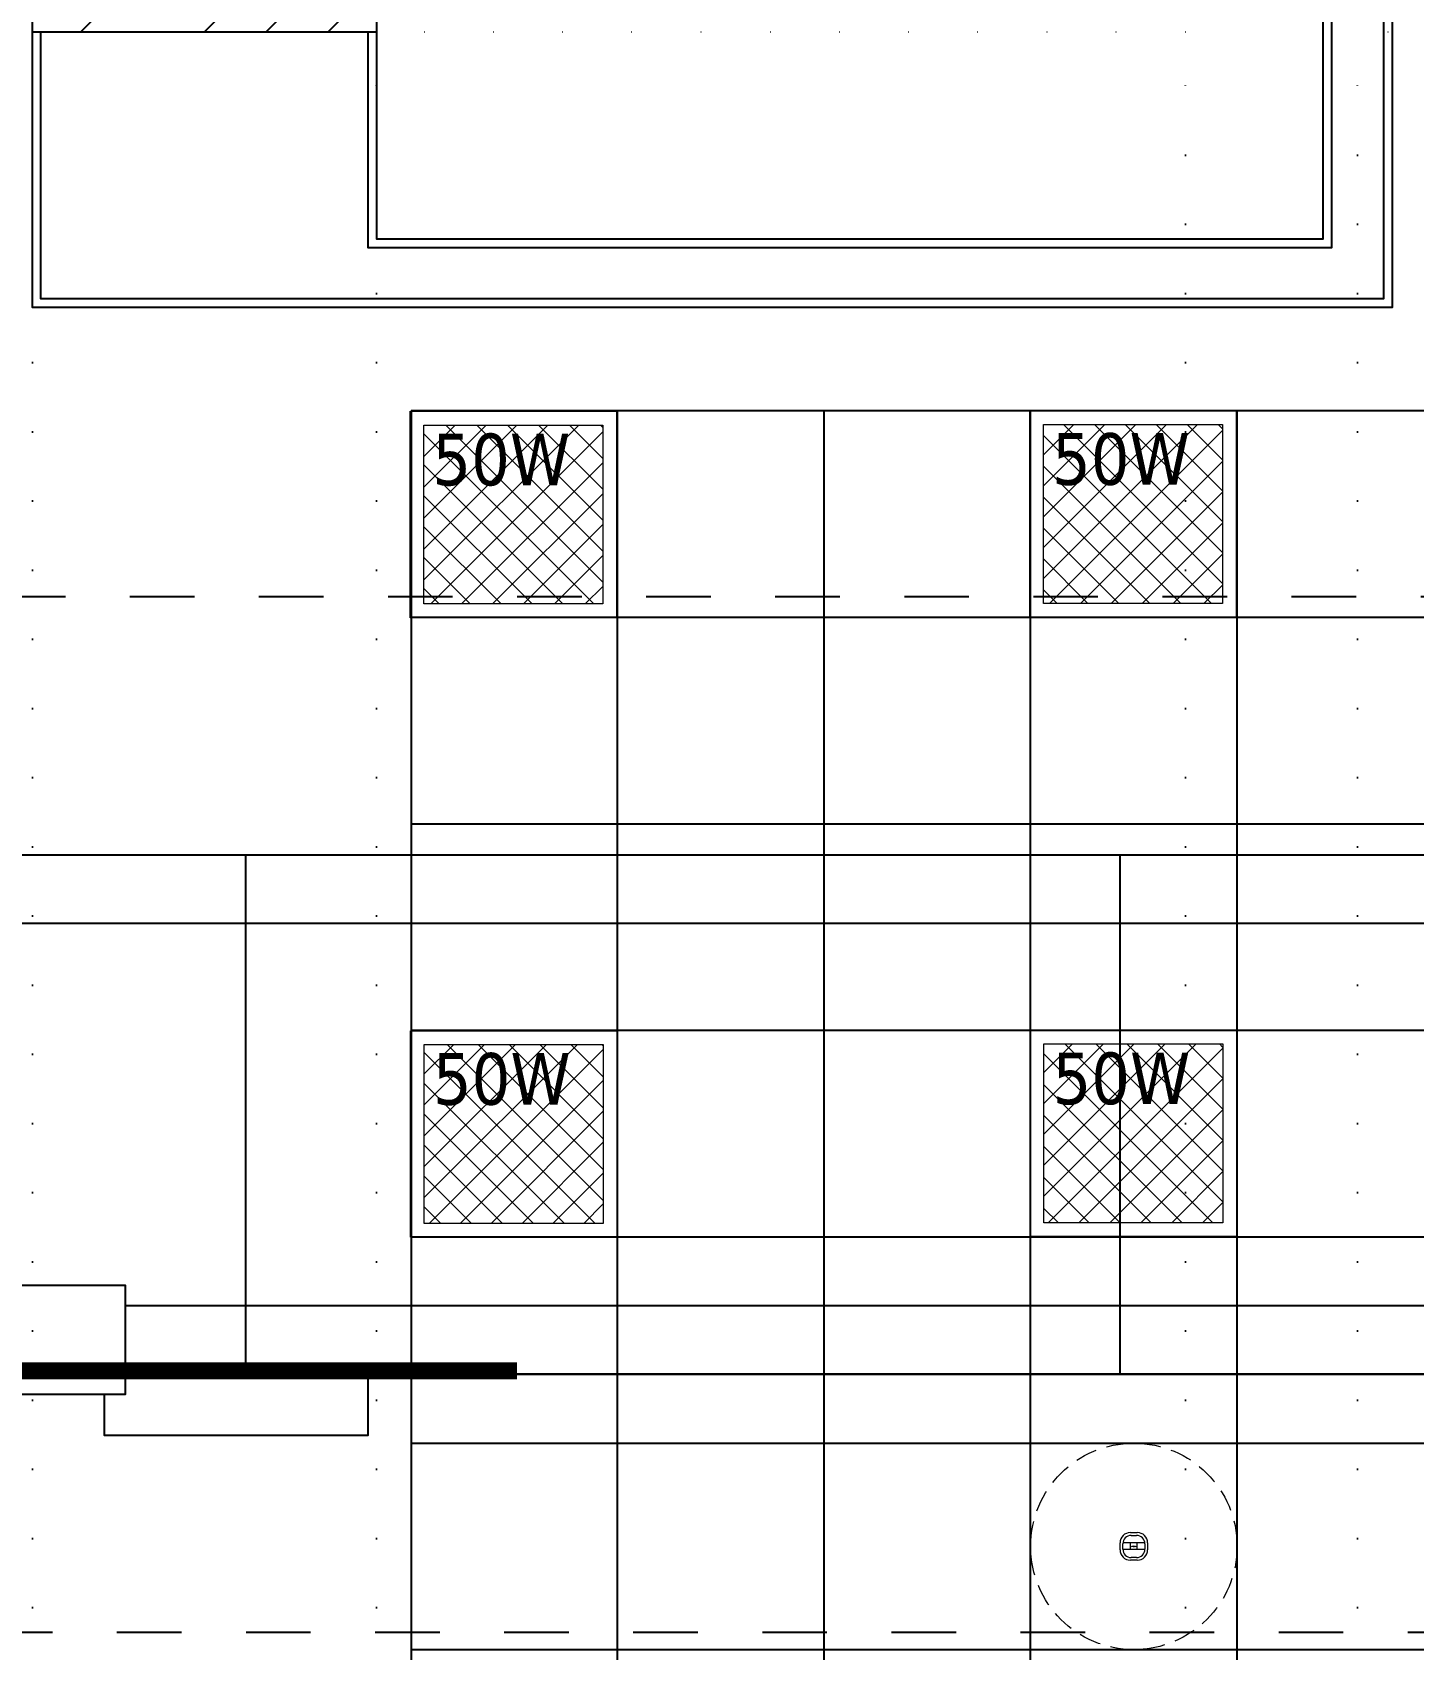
# Model space of a CAD drawing. Header units: centimetres. Extents: x 405564 to 502064, y 46284 to 60634.
# Drawn here: x 454849.7 to 455251, y 53962.5 to 54432.6 of the extents above; entities that cross this region are included whole.
import ezdxf
from ezdxf import colors
from ezdxf.entities.mleader import LeaderData, LeaderLine
from ezdxf.math import Vec2, Vec3
from ezdxf.xclip import XClip

# ---------------------------------------------------------------- set-up
doc = ezdxf.new("R2010")
doc.units = ezdxf.units.CM
doc.header["$XCLIPFRAME"] = 0
for name, pattern in [('3+1_3b$0$DASHED', [0.25, 0.125, -0.125]), ('ACAD_ISO07W100', [3, 0, -3]), ('DOT', [0.25, 0, -0.25]), ('HIDDEN', [9.525, 6.35, -3.175])]:
    doc.linetypes.add(name, pattern=pattern)
for name, color, linetype in [('---___EB_draft03_cihazlar', 8, 'Continuous'), ('0-KRCN-ASMATAVAN-130426', 8, 'Continuous'), ('AS_DOS_TERAS_UST', 8, 'ACAD_ISO07W100'), ('AS_DUV', 8, 'Continuous'), ('AS_DUV_ALCIPAN_YANGINA-SUYA DAYANIMLI', 8, 'Continuous'), ('AS_PYZ_BINA', 8, 'Continuous'), ('AS_TA_BETONARME', 5, 'Continuous'), ('AS_TA_TARAMA', 8, 'Continuous')]:
    doc.layers.add(name, color=color, linetype=linetype)
for name, color, linetype, lineweight in [('0-KRCN-AYDINLATMA-130426', 8, 'Continuous', 9), ('0-KRCN-MİMARİ-220526', 8, 'Continuous', 9), ('OL_Ic', 8, 'Continuous', 9)]:
    doc.layers.add(name, color=color, linetype=linetype, lineweight=lineweight)
doc.styles.add('Kalin02', font='arialbd.ttf')
doc.styles.add('Normal_ITL', font='swissi.ttf')
doc.styles.add('TAHOMA', font='tahoma.ttf')

# ---------------------------------------------------------------- blocks, each defined once
blk = doc.blocks.new('ABB 6131-31-24-500')
at = {"layer": '0-KRCN-AYDINLATMA-130426'}
for p, q in [((-4.01, -0.97), (-4.01, 1.04)), ((3.23, 1.03), (-3.19, 1.03)), ((-3.19, -0.8), (-3.19, 0.8)), ((-1, 4.05), (1, 4.05)), ((-1, -0.89), (-1, 1.03)), ((-0.78, 3.21), (0.82, 3.21)), ((0.99, -0.89), (0.99, 1.03)), ((3.23, 0.8), (3.23, -0.8)), ((4.01, 1.04), (4.01, -0.97)), ((3.23, -0.89), (-3.19, -0.89)), ((1, -3.98), (-1, -3.98)), ((0.82, -3.21), (-0.78, -3.21))]:
    blk.add_line(p, q, dxfattribs=at)
at = {"layer": '0-KRCN-AYDINLATMA-130426', "linetype": 'HIDDEN'}
blk.add_circle((0.01, 0.03), 30, dxfattribs=at)
at = {"layer": '0-KRCN-AYDINLATMA-130426'}
for centre, radius in [((-0.52, 0.03), 0.089), ((0.01, 0.03), 0.16), ((0.53, 0.03), 0.089)]:
    blk.add_circle(centre, radius, dxfattribs=at)
for centre, radius, start, end in [((-1, 1.04), 3.01, 90, 180), ((-0.78, 0.8), 2.41, 90, 180), ((0.82, 0.8), 2.41, 0, 90), ((1, 1.04), 3.01, 0, 90), ((-1, -0.97), 3.01, 180, 270), ((-0.78, -0.8), 2.41, 180, 270), ((0.82, -0.8), 2.41, 270, 0), ((1, -0.97), 3.01, 270, 0)]:
    blk.add_arc(centre, radius, start, end, dxfattribs=at)
blk = doc.blocks.new('50W 60x60 cm  SIVA ALTI LED ARMATÜR')
at = {"layer": '0-KRCN-AYDINLATMA-130426'}
h = blk.add_hatch(dxfattribs=at)
h.set_pattern_fill('ANSI37', color=256, scale=0.2)
h.paths.add_polyline_path([(-2.6, 2.594), (2.6, 2.594), (2.6, -2.606), (-2.6, -2.606)])
for points in [[(-3, 2.994), (3, 2.994), (3, -3.007), (-3, -3.007)], [(-2.6, 2.594), (2.6, 2.594), (2.6, -2.606), (-2.6, -2.606)]]:
    blk.add_lwpolyline(points, close=True, dxfattribs=at)
at = {"layer": '0-KRCN-AYDINLATMA-130426', "insert": (-2.35, 2.344), "char_height": 1.5, "attachment_point": 1, "style": 'TAHOMA'}
blk.add_mtext_dynamic_manual_height_columns('{\\fTahoma|b0|i0|c162|p34;50W}', width=1.5, gutter_width=1.25, heights=[0], dxfattribs=at)
blk = doc.blocks.new('G$C27E741DA')
at = {"layer": '0-KRCN-AYDINLATMA-130426', "xscale": 10, "yscale": 10, "zscale": 10}
for p in [(16925.4, 7158.48), (17105.41, 7158.63), (16925.54, 6978.47), (17105.55, 6978.62)]:
    blk.add_blockref('50W 60x60 cm  SIVA ALTI LED ARMATÜR', p, dxfattribs=at)
at = {"layer": '0-KRCN-AYDINLATMA-130426'}
blk.add_blockref('ABB 6131-31-24-500', (17105.67, 6858.51), dxfattribs=at)
blk = doc.blocks.new('REFLOW')
at = {"layer": '---___EB_draft03_cihazlar'}
for p, q in [((275624.62, -40403.96), (275473.62, -40403.96)), ((275473.62, -40868.96), (275473.62, -40403.96)), ((275493.62, -40403.96), (275493.62, -40868.96)), ((275604.62, -40832.75), (275604.62, -40403.96)), ((275624.62, -40832.75), (275624.62, -40403.96)), ((275624.62, -40408.96), (275473.62, -40408.96)), ((275473.62, -40543.86), (275624.62, -40543.86)), ((275473.62, -40797.86), (275624.62, -40797.86)), ((275473.62, -40863.96), (275598.82, -40863.96)), ((275473.62, -40868.96), (275598.82, -40868.96))]:
    blk.add_line(p, q, dxfattribs=at)
at = {"layer": '---___EB_draft03_cihazlar', "color": 1, "linetype": '3+1_3b$0$DASHED', "ltscale": 150}
blk.add_lwpolyline([(275398.62, -40403.96), (275699.62, -40403.96), (275699.62, -40868.96), (275398.62, -40868.96), (275398.62, -40403.96)], dxfattribs=at)
at = {"layer": '---___EB_draft03_cihazlar', "color": 1}
blk.add_lwpolyline([(275473.62, -40403.96), (275624.62, -40403.96), (275624.62, -40868.96), (275473.62, -40868.96), (275473.62, -40403.96)], dxfattribs=at)
at = {"layer": '---___EB_draft03_cihazlar', "color": 1, "const_width": 5}
blk.add_lwpolyline([(275623.62, -40868.96), (275623.62, -40718.96)], dxfattribs=at)
at = {"layer": '---___EB_draft03_cihazlar'}
blk.add_lwpolyline([(275624.62, -40832.75), (275624.62, -40762.31), (275642.43, -40762.31), (275642.43, -40838.88), (275642.43, -40838.88), (275630.38, -40838.88)], dxfattribs=at)
blk.add_lwpolyline([(275630.38, -40874.09), (275630.38, -40832.75), (275598.82, -40832.75), (275598.82, -40874.09)], close=True, dxfattribs=at)
at = {"layer": '---___EB_draft03_cihazlar', "insert": (275398.62, -40403.96), "char_height": 15, "attachment_point": 1, "style": 'Kalin02'}
blk.add_mtext_dynamic_manual_height_columns('REFLOW', width=590.7316, gutter_width=750, heights=[137.08], dxfattribs=at)
blk = doc.blocks.new('A$Ca63a641c')
at = {"layer": 'AS_PYZ_BINA'}
ml = blk.add_multileader_mtext('Standard', dxfattribs=at)
ml.set_content('EST boyalı panel çit ve panel çit kapı (AS 51.101)', color=256, style='Normal_ITL')
ml.set_leader_properties()
ml.build(insert=Vec2(0, 0))
ml.multileader.update_dxf_attribs({"dogleg_length": 0.379, "arrow_head_size": 17.04, "scale": 75})
ctx = ml.context
ctx.base_point, ctx.scale, ctx.char_height, ctx.arrow_head_size, ctx.landing_gap_size, ctx.plane_origin = Vec3(140.51, 464.3), 75, 20, 17.04, 14.2, Vec3(92.51, 620.11)
notes = []
notes.append((ctx, [(0, (1, 1, 0), (112.11, 464.3), (1, 0), 28.4, [(0, [(68.5, 410)], 0, [])])]))
ctx.mtext.insert, ctx.mtext.width, ctx.mtext.flow_direction = Vec3(154.71, 477.51), 604.5634, 5
for ctx, leaders in notes:
    for number, flags, end, landing, length, lines in leaders:
        leader = LeaderData()
        leader.index, (leader.has_last_leader_line, leader.has_dogleg_vector, leader.attachment_direction) = number, flags
        leader.last_leader_point, leader.dogleg_vector, leader.dogleg_length = Vec3(end), Vec3(landing), length
        for number, points, colour, breaks in lines:
            line = LeaderLine()
            line.index, line.vertices, line.color, line.breaks = number, Vec3.list(points), colors.encode_raw_color(colour), breaks
            leader.lines.append(line)
        ctx.leaders.append(leader)
blk = doc.blocks.new('A$C85dec720')
at = {"layer": 'OL_Ic'}
blk.add_blockref('A$Ca63a641c', (5315.08, 5344.25, 28.4), dxfattribs=at)
blk = doc.blocks.new('A$C6A10300A')
at = {"layer": 'AS_TA_TARAMA'}
h = blk.add_hatch(dxfattribs=at)
h.set_pattern_fill('ANSI33', color=256, scale=4, angle=180)
h.set_pattern_definition([(225, (17560.68, -7819.299), (17.9605, -17.9605), []), (225, (17542.72, -7819.299), (17.9605, -17.9605), [12.7, -6.35])])
h.paths.add_polyline_path([(16785.68, -6101.45), (16885.68, -6101.45), (16885.68, -6201.45), (16785.68, -6201.45)])
at = {"layer": 'AS_DOS_TERAS_UST', "linetype": 'DOT', "ltscale": 80}
for p, q in [((16550.68, -6201.45), (16785.68, -6201.45)), ((16785.68, -7101.45), (16785.68, -6201.45)), ((16885.68, -7101.45), (16885.68, -6201.45)), ((17120.68, -6201.45), (16885.68, -6201.45)), ((17120.68, -7101.45), (17120.68, -6201.45)), ((17400.68, -6201.45), (17170.68, -6201.45)), ((17170.68, -7101.45), (17170.68, -6201.45))]:
    blk.add_line(p, q, dxfattribs=at)
at = {"layer": 'AS_DUV_ALCIPAN_YANGINA-SUYA DAYANIMLI'}
for points in [[(16885.68, -6201.45), (16885.68, -6261.45), (17160.68, -6261.45), (17160.68, -6121.45), (17143.18, -6121.45), (17143.18, -6101.45), (17180.68, -6101.45), (17180.68, -6281.45), (16785.68, -6281.45), (16785.68, -6201.45)], [(16883.18, -6201.45), (16883.18, -6263.95), (17163.18, -6263.95), (17163.18, -6118.95), (17145.68, -6118.95), (17145.68, -6103.95), (17178.18, -6103.95), (17178.18, -6278.95), (16788.18, -6278.95), (16788.18, -6201.45)]]:
    blk.add_lwpolyline(points, dxfattribs=at)
at = {"layer": 'AS_TA_BETONARME'}
blk.add_lwpolyline([(16785.68, -6101.45), (16885.68, -6101.45), (16885.68, -6201.45), (16785.68, -6201.45)], close=True, dxfattribs=at)
at = {"layer": '---___EB_draft03_cihazlar', "rotation": 270}
blk.add_blockref('REFLOW', (57645.47, 269033.17), dxfattribs=at)
at = {"layer": 'AS_DUV'}
ref = blk.add_blockref('A$C85dec720', (28900.96, -17748.98), dxfattribs=dict(at, rotation=105.0255580063709))
XClip(ref).set_block_clipping_path([(6220.3367769278, 6783.7313721173), (4126.4071464743, -1017.0000000052), (7354.8298234051, -1883.5969356479), (9448.7594538586, 5917.1344364745)])

msp = doc.modelspace()

# ---------------------------------------------------------------- linework, layer by layer
at = {"layer": '0-KRCN-ASMATAVAN-130426'}
for p, q in [((455739.75, 54322.56), (454959.75, 54322.56)), ((454959.75, 54322.56), (454959.75, 53542.56)), ((455019.75, 53542.56), (455019.75, 54322.56)), ((455079.75, 53542.56), (455079.75, 54322.56)), ((455139.75, 53542.56), (455139.75, 54322.56)), ((455199.75, 53542.56), (455199.75, 54322.56)), ((454959.75, 54262.56), (455739.75, 54262.56)), ((454959.75, 54202.56), (455739.75, 54202.56)), ((454959.75, 54142.56), (455739.75, 54142.56)), ((454959.75, 54082.56), (455739.75, 54082.56)), ((454959.75, 54022.56), (455739.75, 54022.56)), ((454959.75, 53962.56), (455739.75, 53962.56))]:
    msp.add_line(p, q, dxfattribs=at)

# ---------------------------------------------------------------- block references
at = {"layer": '0-KRCN-AYDINLATMA-130426'}
msp.add_blockref('G$C27E741DA', (438064.07, 47134.02), dxfattribs=at)

# ---------------------------------------------------------------- next in the draw order: block references
at = {"layer": '0-KRCN-MİMARİ-220526'}
msp.add_blockref('A$C6A10300A', (438064.07, 60634.02), dxfattribs=at)

doc.saveas('drawing.dxf')
